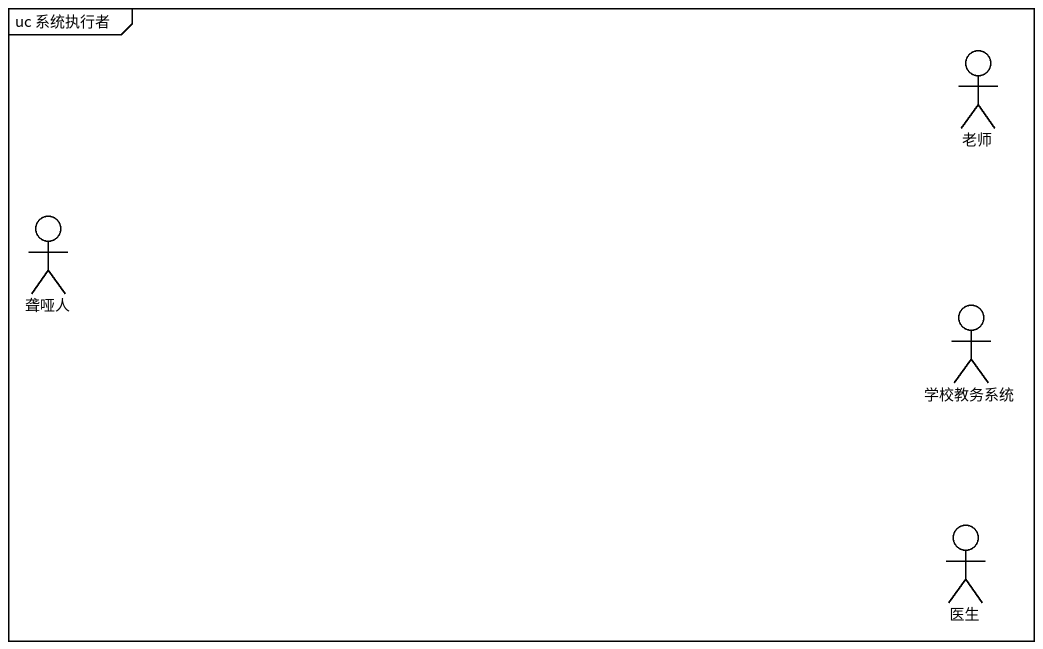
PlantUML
@startuml
mainframe uc 系统执行者
actor 老师
actor 聋哑人
actor 学校教务系统
actor 医生
@enduml
